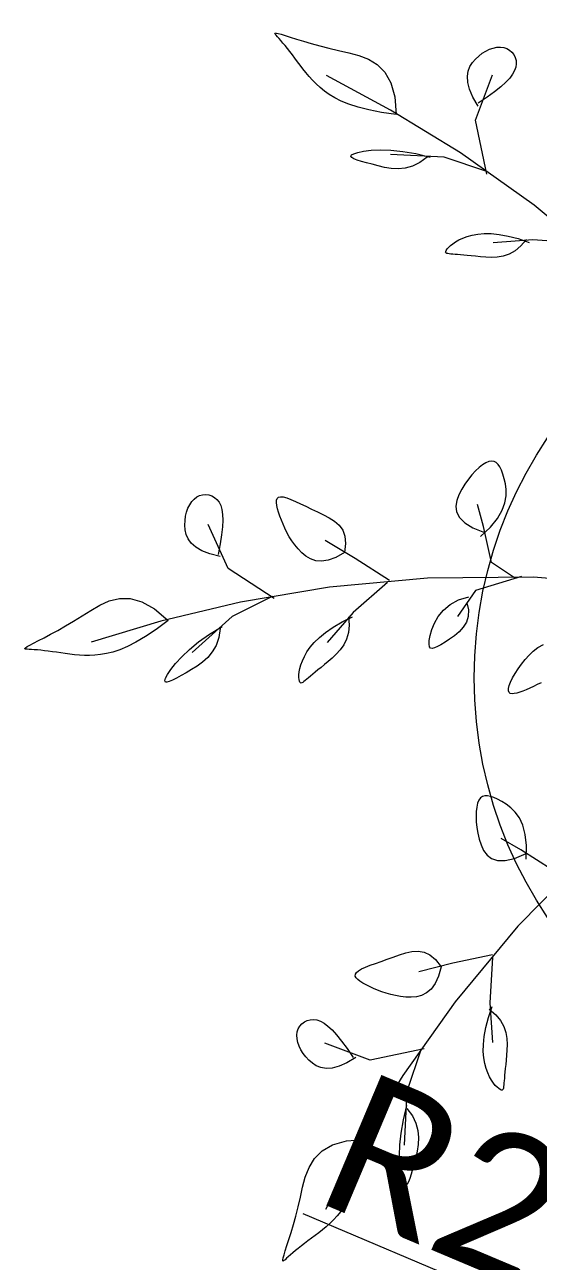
# Model space of a CAD drawing. Header units: centimetres. Extents: x -26724 to 60145, y -23645 to 6771.
# Drawn here: x -19310.1 to -19273.8, y 5338.4 to 5425.7 of the extents above; entities that cross this region are included whole.
import ezdxf

# ---------------------------------------------------------------- set-up
doc = ezdxf.new("R2010")
doc.units = ezdxf.units.CM
doc.linetypes.add('AUSGEZOGEN', pattern=[0])
doc.linetypes.add('PUNKT2_S9', pattern=[0.35, 0.15, -0.1, 0, -0.1])
doc.layers.add('4.KOTE', color=88, linetype='Continuous', lineweight=15)
doc.layers.add('Moebel', color=252, linetype='PUNKT2_S9', lineweight=13)
doc.styles.get("Standard").update_dxf_attribs({"font": 'calibri.ttf'})
doc.dimstyles.new('ja 1 50', dxfattribs={"dimtxt": 10, "dimasz": 5, "dimexe": 5, "dimexo": 5, "dimgap": 1, "dimtad": 1, "dimdec": 0, "dimtxsty": 'Standard', "dimblk": 'ARCHTICK', "dimcen": 2.5, "dimclrd": 256, "dimclrt": 7, "dimadec": 0, "dimazin": 0, "dimtfac": 1, "dimtdec": 0, "dimtix": 1, "dimtmove": 1, "dimatfit": 3, "dimldrblk": 'ARCHTICK', "dimfxl": 10, "dimfxlon": 1, "dimlwd": 0, "dimlwe": 9, "dimarcsym": 0})

# ---------------------------------------------------------------- blocks, each defined once
blk = doc.blocks.new('ggggt')
at = {"layer": 'Moebel', "color": 91, "linetype": 'AUSGEZOGEN', "lineweight": 18, "transparency": 33554687}
for p, q in [((1523.383, 2035.599, 13.5), (1523.402, 2035.626, 13.5)), ((1523.411, 2035.545, 13.5), (1523.383, 2035.599, 13.5)), ((1523.402, 2035.626, 13.5), (1523.476, 2035.625, 13.5)), ((1523.478, 2035.466, 13.5), (1523.411, 2035.545, 13.5)), ((1523.476, 2035.625, 13.5), (1523.614, 2035.596, 13.5)), ((1523.574, 2035.362, 13.5), (1523.478, 2035.466, 13.5)), ((1523.691, 2035.236, 13.5), (1523.574, 2035.362, 13.5)), ((1523.614, 2035.596, 13.5), (1523.824, 2035.536, 13.5)), ((1523.822, 2035.087, 13.5), (1523.691, 2035.236, 13.5)), ((1523.824, 2035.536, 13.5), (1524.114, 2035.446, 13.5)), ((1524.114, 2035.446, 13.5), (1524.478, 2035.33, 13.5)), ((1524.478, 2035.33, 13.5), (1524.911, 2035.194, 13.5)), ((1524.911, 2035.194, 13.5), (1525.407, 2035.042, 13.5)), ((1523.964, 2034.919, 13.5), (1523.822, 2035.087, 13.5)), ((1524.117, 2034.733, 13.5), (1523.964, 2034.919, 13.5)), ((1524.278, 2034.531, 13.5), (1524.117, 2034.733, 13.5)), ((1524.448, 2034.314, 13.5), (1524.278, 2034.531, 13.5)), ((1524.624, 2034.086, 13.5), (1524.448, 2034.314, 13.5)), ((1525.407, 2035.042, 13.5), (1525.959, 2034.879, 13.5)), ((1525.959, 2034.879, 13.5), (1526.561, 2034.712, 13.5)), ((1526.561, 2034.712, 13.5), (1527.206, 2034.546, 13.5)), ((1527.206, 2034.546, 13.5), (1527.889, 2034.385, 13.5)), ((1527.889, 2034.385, 13.5), (1528.6, 2034.227, 13.5)), ((1538.032, 2034.191, 13.5), (1538.289, 2034.349, 13.5)), ((1538.289, 2034.349, 13.5), (1538.551, 2034.474, 13.5)), ((1538.551, 2034.474, 13.5), (1538.812, 2034.564, 13.5)), ((1538.812, 2034.564, 13.5), (1539.069, 2034.617, 13.5)), ((1539.069, 2034.617, 13.5), (1539.317, 2034.63, 13.5)), ((1539.317, 2034.63, 13.5), (1539.55, 2034.601, 13.5)), ((1539.55, 2034.601, 13.5), (1539.765, 2034.53, 13.5)), ((1539.765, 2034.53, 13.5), (1539.957, 2034.42, 13.5)), ((1539.957, 2034.42, 13.5), (1540.122, 2034.276, 13.5)), ((1540.122, 2034.276, 13.5), (1540.256, 2034.103, 13.5)), ((1524.805, 2033.847, 13.5), (1524.624, 2034.086, 13.5)), ((1524.991, 2033.6, 13.5), (1524.805, 2033.847, 13.5)), ((1525.18, 2033.347, 13.5), (1524.991, 2033.6, 13.5)), ((1528.6, 2034.227, 13.5), (1529.311, 2034.037, 13.5)), ((1529.311, 2034.037, 13.5), (1529.995, 2033.774, 13.5)), ((1529.995, 2033.774, 13.5), (1530.621, 2033.394, 13.5)), ((1530.621, 2033.394, 13.5), (1531.16, 2032.855, 13.5)), ((1537.161, 2033.258, 13.5), (1537.338, 2033.538, 13.5)), ((1537.338, 2033.538, 13.5), (1537.551, 2033.784, 13.5)), ((1537.551, 2033.784, 13.5), (1537.785, 2034.002, 13.5)), ((1537.785, 2034.002, 13.5), (1538.032, 2034.191, 13.5)), ((1540.256, 2034.103, 13.5), (1540.355, 2033.905, 13.5)), ((1540.355, 2033.905, 13.5), (1540.415, 2033.689, 13.5)), ((1540.431, 2033.457, 13.5), (1540.4, 2033.216, 13.5)), ((1540.415, 2033.689, 13.5), (1540.431, 2033.457, 13.5)), ((1525.376, 2033.089, 13.5), (1525.18, 2033.347, 13.5)), ((1525.583, 2032.828, 13.5), (1525.376, 2033.089, 13.5)), ((1525.803, 2032.566, 13.5), (1525.583, 2032.828, 13.5)), ((1526.04, 2032.303, 13.5), (1525.803, 2032.566, 13.5)), ((1531.557, 2030.19, 13.5), (1527.029, 2032.615, 13.5)), ((1531.16, 2032.855, 13.5), (1531.581, 2032.115, 13.5)), ((1536.977, 2032.568, 13.5), (1537.035, 2032.937, 13.5)), ((1537.003, 2032.143, 13.5), (1536.977, 2032.568, 13.5)), ((1537.035, 2032.937, 13.5), (1537.161, 2033.258, 13.5)), ((1537.551, 2029.462, 13.5), (1538.751, 2032.666, 13.5)), ((1540.176, 2032.712, 13.5), (1539.97, 2032.439, 13.5)), ((1540.317, 2032.969, 13.5), (1540.176, 2032.712, 13.5)), ((1540.4, 2033.216, 13.5), (1540.317, 2032.969, 13.5)), ((1526.298, 2032.042, 13.5), (1526.04, 2032.303, 13.5)), ((1526.58, 2031.784, 13.5), (1526.298, 2032.042, 13.5)), ((1526.89, 2031.531, 13.5), (1526.58, 2031.784, 13.5)), ((1531.581, 2032.115, 13.5), (1531.856, 2031.132, 13.5)), ((1537.13, 2031.655, 13.5), (1537.003, 2032.143, 13.5)), ((1537.374, 2031.098, 13.5), (1537.13, 2031.655, 13.5)), ((1539.34, 2031.828, 13.5), (1538.903, 2031.478, 13.5)), ((1539.694, 2032.146, 13.5), (1539.34, 2031.828, 13.5)), ((1539.97, 2032.439, 13.5), (1539.694, 2032.146, 13.5)), ((1527.233, 2031.284, 13.5), (1526.89, 2031.531, 13.5)), ((1527.625, 2031.045, 13.5), (1527.233, 2031.284, 13.5)), ((1528.082, 2030.815, 13.5), (1527.625, 2031.045, 13.5)), ((1528.622, 2030.597, 13.5), (1528.082, 2030.815, 13.5)), ((1531.856, 2031.132, 13.5), (1531.954, 2029.862, 13.5)), ((1537.751, 2030.463, 13.5), (1537.374, 2031.098, 13.5)), ((1538.375, 2031.091, 13.5), (1537.751, 2030.663, 13.5)), ((1538.903, 2031.478, 13.5), (1538.375, 2031.091, 13.5)), ((1529.262, 2030.39, 13.5), (1528.622, 2030.597, 13.5)), ((1530.019, 2030.198, 13.5), (1529.262, 2030.39, 13.5)), ((1530.911, 2030.022, 13.5), (1530.019, 2030.198, 13.5)), ((1531.954, 2029.862, 13.5), (1530.911, 2030.022, 13.5)), ((1536.487, 2027.163, 13.5), (1531.557, 2030.19, 13.5)), ((1531.954, 2029.862, 13.5), (1531.954, 2029.862, 13.5)), ((1538.351, 2025.657, 13.5), (1537.551, 2029.462, 13.5)), ((1529.245, 2027.203, 13.5), (1529.658, 2027.288, 13.5)), ((1529.658, 2027.288, 13.5), (1530.189, 2027.351, 13.5)), ((1530.189, 2027.351, 13.5), (1530.829, 2027.378, 13.5)), ((1530.829, 2027.378, 13.5), (1531.573, 2027.356, 13.5)), ((1531.573, 2027.356, 13.5), (1532.413, 2027.271, 13.5)), ((1532.413, 2027.271, 13.5), (1533.342, 2027.11, 13.5)), ((1528.751, 2026.928, 13.5), (1528.794, 2027.017, 13.5)), ((1528.813, 2026.84, 13.5), (1528.751, 2026.928, 13.5)), ((1528.794, 2027.017, 13.5), (1528.955, 2027.109, 13.5)), ((1528.968, 2026.752, 13.5), (1528.813, 2026.84, 13.5)), ((1528.955, 2027.109, 13.5), (1529.245, 2027.203, 13.5)), ((1529.202, 2026.662, 13.5), (1528.968, 2026.752, 13.5)), ((1529.504, 2026.567, 13.5), (1529.202, 2026.662, 13.5)), ((1529.859, 2026.466, 13.5), (1529.504, 2026.567, 13.5)), ((1530.255, 2026.358, 13.5), (1529.859, 2026.466, 13.5)), ((1535.352, 2026.859, 13.5), (1531.554, 2027.059, 13.5)), ((1533.629, 2026.48, 13.5), (1533.108, 2026.231, 13.5)), ((1533.342, 2027.11, 13.5), (1534.353, 2026.859, 13.5)), ((1534.153, 2026.859, 13.5), (1533.629, 2026.48, 13.5)), ((1538.351, 2025.857, 13.5), (1535.352, 2026.859, 13.5)), ((1541.684, 2023.465, 13.5), (1536.487, 2027.163, 13.5)), ((1530.68, 2026.244, 13.5), (1530.255, 2026.358, 13.5)), ((1531.131, 2026.14, 13.5), (1530.68, 2026.244, 13.5)), ((1531.602, 2026.068, 13.5), (1531.131, 2026.14, 13.5)), ((1532.091, 2026.045, 13.5), (1531.602, 2026.068, 13.5)), ((1532.594, 2026.093, 13.5), (1532.091, 2026.045, 13.5)), ((1533.108, 2026.231, 13.5), (1532.594, 2026.093, 13.5)), ((1547.015, 2019.03, 13.5), (1541.684, 2023.465, 13.5)), ((1536.383, 2021.028, 13.5), (1536.656, 2021.154, 13.5)), ((1536.656, 2021.154, 13.5), (1536.968, 2021.268, 13.5)), ((1536.968, 2021.268, 13.5), (1537.32, 2021.365, 13.5)), ((1537.32, 2021.365, 13.5), (1537.716, 2021.435, 13.5)), ((1537.716, 2021.435, 13.5), (1538.163, 2021.472, 13.5)), ((1538.163, 2021.472, 13.5), (1538.665, 2021.466, 13.5)), ((1538.665, 2021.466, 13.5), (1539.23, 2021.41, 13.5)), ((1539.23, 2021.41, 13.5), (1539.861, 2021.294, 13.5)), ((1539.861, 2021.294, 13.5), (1540.566, 2021.111, 13.5)), ((1535.451, 2020.207, 13.5), (1535.486, 2020.284, 13.5)), ((1535.486, 2020.284, 13.5), (1535.551, 2020.382, 13.5)), ((1535.551, 2020.382, 13.5), (1535.649, 2020.496, 13.5)), ((1535.649, 2020.496, 13.5), (1535.78, 2020.623, 13.5)), ((1535.78, 2020.623, 13.5), (1535.946, 2020.757, 13.5)), ((1535.946, 2020.757, 13.5), (1536.146, 2020.894, 13.5)), ((1536.146, 2020.894, 13.5), (1536.383, 2021.028, 13.5)), ((1541.6, 2021.017, 13.5), (1538.801, 2020.817, 13.5)), ((1540.762, 2020.593, 13.5), (1540.354, 2020.258, 13.5)), ((1540.566, 2021.111, 13.5), (1541.349, 2020.851, 13.5)), ((1541.15, 2021.051, 13.5), (1540.762, 2020.593, 13.5)), ((1544.798, 2020.817, 13.5), (1541.6, 2021.017, 13.5)), ((1535.446, 2020.148, 13.5), (1535.451, 2020.207, 13.5)), ((1535.469, 2020.105, 13.5), (1535.446, 2020.148, 13.5)), ((1535.519, 2020.075, 13.5), (1535.469, 2020.105, 13.5)), ((1535.594, 2020.054, 13.5), (1535.519, 2020.075, 13.5)), ((1535.692, 2020.04, 13.5), (1535.594, 2020.054, 13.5)), ((1535.812, 2020.028, 13.5), (1535.692, 2020.04, 13.5)), ((1535.952, 2020.017, 13.5), (1535.812, 2020.028, 13.5)), ((1536.112, 2020.003, 13.5), (1535.952, 2020.017, 13.5)), ((1536.292, 2019.986, 13.5), (1536.112, 2020.003, 13.5)), ((1536.494, 2019.966, 13.5), (1536.292, 2019.986, 13.5)), ((1536.72, 2019.944, 13.5), (1536.494, 2019.966, 13.5)), ((1536.972, 2019.919, 13.5), (1536.72, 2019.944, 13.5)), ((1537.252, 2019.892, 13.5), (1536.972, 2019.919, 13.5)), ((1537.561, 2019.864, 13.5), (1537.252, 2019.892, 13.5)), ((1537.901, 2019.833, 13.5), (1537.561, 2019.864, 13.5)), ((1538.272, 2019.804, 13.5), (1537.901, 2019.833, 13.5)), ((1538.669, 2019.791, 13.5), (1538.272, 2019.804, 13.5)), ((1539.083, 2019.812, 13.5), (1538.669, 2019.791, 13.5)), ((1539.507, 2019.885, 13.5), (1539.083, 2019.812, 13.5)), ((1539.933, 2020.028, 13.5), (1539.507, 2019.885, 13.5)), ((1540.354, 2020.258, 13.5), (1539.933, 2020.028, 13.5)), ((1537.555, 2004.717, 13.5), (1537.3, 2004.439, 13.5)), ((1537.809, 2004.957, 13.5), (1537.555, 2004.717, 13.5)), ((1538.055, 2005.151, 13.5), (1537.809, 2004.957, 13.5)), ((1538.288, 2005.296, 13.5), (1538.055, 2005.151, 13.5)), ((1538.502, 2005.387, 13.5), (1538.288, 2005.296, 13.5)), ((1538.694, 2005.419, 13.5), (1538.502, 2005.387, 13.5)), ((1538.864, 2005.394, 13.5), (1538.694, 2005.419, 13.5)), ((1539.015, 2005.314, 13.5), (1538.864, 2005.394, 13.5)), ((1539.15, 2005.182, 13.5), (1539.015, 2005.314, 13.5)), ((1539.27, 2004.999, 13.5), (1539.15, 2005.182, 13.5)), ((1539.38, 2004.768, 13.5), (1539.27, 2004.999, 13.5)), ((1539.481, 2004.492, 13.5), (1539.38, 2004.768, 13.5)), ((1536.808, 2003.785, 13.5), (1536.582, 2003.42, 13.5)), ((1537.049, 2004.127, 13.5), (1536.808, 2003.785, 13.5)), ((1537.3, 2004.439, 13.5), (1537.049, 2004.127, 13.5)), ((1539.576, 2004.172, 13.5), (1539.481, 2004.492, 13.5)), ((1539.663, 2003.811, 13.5), (1539.576, 2004.172, 13.5)), ((1539.72, 2003.408, 13.5), (1539.663, 2003.811, 13.5)), ((1517.687, 2002.737, 13.5), (1517.873, 2002.882, 13.5)), ((1517.873, 2002.882, 13.5), (1518.075, 2002.984, 13.5)), ((1518.075, 2002.984, 13.5), (1518.289, 2003.041, 13.5)), ((1518.289, 2003.041, 13.5), (1518.507, 2003.056, 13.5)), ((1518.507, 2003.056, 13.5), (1518.724, 2003.029, 13.5)), ((1518.724, 2003.029, 13.5), (1518.934, 2002.959, 13.5)), ((1518.934, 2002.959, 13.5), (1519.129, 2002.848, 13.5)), ((1519.129, 2002.848, 13.5), (1519.305, 2002.696, 13.5)), ((1523.558, 2002.78, 13.5), (1523.65, 2002.865, 13.5)), ((1523.65, 2002.865, 13.5), (1523.791, 2002.9, 13.5)), ((1523.791, 2002.9, 13.5), (1523.986, 2002.883, 13.5)), ((1523.986, 2002.883, 13.5), (1524.23, 2002.817, 13.5)), ((1524.23, 2002.817, 13.5), (1524.517, 2002.711, 13.5)), ((1536.382, 2003.036, 13.5), (1536.234, 2002.64, 13.5)), ((1536.582, 2003.42, 13.5), (1536.382, 2003.036, 13.5)), ((1539.635, 2002.476, 13.5), (1539.72, 2002.963, 13.5)), ((1539.72, 2002.963, 13.5), (1539.72, 2003.408, 13.5)), ((1517.159, 2001.812, 13.5), (1517.256, 2002.085, 13.5)), ((1517.256, 2002.085, 13.5), (1517.377, 2002.334, 13.5)), ((1517.377, 2002.334, 13.5), (1517.522, 2002.553, 13.5)), ((1517.522, 2002.553, 13.5), (1517.687, 2002.737, 13.5)), ((1519.305, 2002.696, 13.5), (1519.453, 2002.503, 13.5)), ((1519.453, 2002.503, 13.5), (1519.569, 2002.27, 13.5)), ((1519.569, 2002.27, 13.5), (1519.651, 2001.988, 13.5)), ((1519.651, 2001.988, 13.5), (1519.699, 2001.65, 13.5)), ((1523.503, 2002.482, 13.5), (1523.511, 2002.65, 13.5)), ((1523.527, 2002.281, 13.5), (1523.503, 2002.482, 13.5)), ((1523.511, 2002.65, 13.5), (1523.558, 2002.78, 13.5)), ((1523.58, 2002.052, 13.5), (1523.527, 2002.281, 13.5)), ((1523.654, 2001.801, 13.5), (1523.58, 2002.052, 13.5)), ((1524.517, 2002.711, 13.5), (1524.842, 2002.571, 13.5)), ((1524.842, 2002.571, 13.5), (1525.199, 2002.405, 13.5)), ((1525.199, 2002.405, 13.5), (1525.581, 2002.221, 13.5)), ((1525.581, 2002.221, 13.5), (1525.982, 2002.025, 13.5)), ((1525.982, 2002.025, 13.5), (1526.398, 2001.825, 13.5)), ((1536.234, 2002.64, 13.5), (1536.169, 2002.238, 13.5)), ((1536.169, 2002.238, 13.5), (1536.22, 2001.836, 13.5)), ((1538.118, 2000.801, 13.5), (1537.692, 2002.358, 13.5)), ((1539.106, 2001.369, 13.5), (1539.44, 2001.944, 13.5)), ((1539.44, 2001.944, 13.5), (1539.635, 2002.476, 13.5)), ((1517.037, 2000.89, 13.5), (1517.048, 2001.209, 13.5)), ((1517.048, 2001.209, 13.5), (1517.09, 2001.518, 13.5)), ((1517.09, 2001.518, 13.5), (1517.159, 2001.812, 13.5)), ((1519.71, 2001.247, 13.5), (1519.686, 2000.772, 13.5)), ((1519.699, 2001.65, 13.5), (1519.71, 2001.247, 13.5)), ((1523.745, 2001.533, 13.5), (1523.654, 2001.801, 13.5)), ((1523.848, 2001.254, 13.5), (1523.745, 2001.533, 13.5)), ((1523.965, 2000.966, 13.5), (1523.848, 2001.254, 13.5)), ((1526.398, 2001.825, 13.5), (1526.818, 2001.625, 13.5)), ((1526.818, 2001.625, 13.5), (1527.227, 2001.412, 13.5)), ((1527.227, 2001.412, 13.5), (1527.603, 2001.17, 13.5)), ((1527.603, 2001.17, 13.5), (1527.927, 2000.882, 13.5)), ((1536.22, 2001.836, 13.5), (1536.417, 2001.442, 13.5)), ((1536.417, 2001.442, 13.5), (1536.792, 2001.061, 13.5)), ((1538.608, 2000.748, 13.5), (1539.106, 2001.369, 13.5)), ((1517.061, 2000.566, 13.5), (1517.037, 2000.89, 13.5)), ((1517.133, 2000.242, 13.5), (1517.061, 2000.566, 13.5)), ((1517.271, 1999.926, 13.5), (1517.133, 2000.242, 13.5)), ((1520.094, 1997.834, 13.5), (1518.676, 2000.948, 13.5)), ((1519.624, 2000.215, 13.5), (1519.524, 1999.569, 13.5)), ((1519.686, 2000.772, 13.5), (1519.624, 2000.215, 13.5)), ((1524.095, 2000.672, 13.5), (1523.965, 2000.966, 13.5)), ((1524.243, 2000.376, 13.5), (1524.095, 2000.672, 13.5)), ((1524.408, 2000.078, 13.5), (1524.243, 2000.376, 13.5)), ((1527.927, 2000.882, 13.5), (1528.178, 2000.534, 13.5)), ((1528.178, 2000.534, 13.5), (1528.337, 2000.108, 13.5)), ((1536.792, 2001.061, 13.5), (1537.376, 2000.7, 13.5)), ((1537.376, 2000.7, 13.5), (1538.2, 2000.365, 13.5)), ((1537.917, 2000.082, 13.5), (1538.608, 2000.748, 13.5)), ((1538.686, 1998.254, 13.5), (1538.118, 2000.801, 13.5)), ((1517.491, 1999.624, 13.5), (1517.271, 1999.926, 13.5)), ((1517.81, 1999.342, 13.5), (1517.491, 1999.624, 13.5)), ((1518.244, 1999.087, 13.5), (1517.81, 1999.342, 13.5)), ((1519.524, 1999.569, 13.5), (1519.385, 1998.825, 13.5)), ((1524.594, 1999.783, 13.5), (1524.408, 2000.078, 13.5)), ((1524.801, 1999.492, 13.5), (1524.594, 1999.783, 13.5)), ((1525.032, 1999.209, 13.5), (1524.801, 1999.492, 13.5)), ((1529.066, 1998.545, 13.5), (1526.943, 1999.82, 13.5)), ((1528.384, 1999.588, 13.5), (1528.298, 1998.959, 13.5)), ((1528.337, 2000.108, 13.5), (1528.384, 1999.588, 13.5)), ((1518.811, 1998.865, 13.5), (1518.244, 1999.087, 13.5)), ((1519.527, 1998.683, 13.5), (1518.811, 1998.865, 13.5)), ((1525.289, 1998.939, 13.5), (1525.032, 1999.209, 13.5)), ((1525.578, 1998.698, 13.5), (1525.289, 1998.939, 13.5)), ((1525.903, 1998.505, 13.5), (1525.578, 1998.698, 13.5)), ((1526.272, 1998.381, 13.5), (1525.903, 1998.505, 13.5)), ((1527.697, 1998.615, 13.5), (1527.163, 1998.417, 13.5)), ((1528.298, 1998.959, 13.5), (1527.697, 1998.615, 13.5)), ((1528.298, 1998.959, 13.5), (1528.298, 1998.959, 13.5)), ((1531.472, 1996.987, 13.5), (1529.066, 1998.545, 13.5)), ((1523.349, 1995.709, 13.5), (1520.094, 1997.834, 13.5)), ((1526.69, 1998.345, 13.5), (1526.272, 1998.381, 13.5)), ((1527.163, 1998.417, 13.5), (1526.69, 1998.345, 13.5)), ((1540.385, 1997.121, 13.5), (1538.686, 1998.254, 13.5)), ((1534.162, 1997.149, 13.5), (1527.256, 1996.516, 13.5)), ((1531.331, 1996.846, 13.5), (1528.928, 1994.726, 13.5)), ((1541.636, 1997.214, 13.5), (1534.162, 1997.149, 13.5)), ((1540.809, 1997.262, 13.5), (1537.556, 1996.274, 13.5)), ((1549.633, 1996.568, 13.5), (1541.636, 1997.214, 13.5)), ((1523.208, 1995.851, 13.5), (1520.379, 1994.438, 13.5)), ((1527.256, 1996.516, 13.5), (1520.966, 1995.456, 13.5)), ((1537.556, 1996.274, 13.5), (1536.285, 1994.436, 13.5)), ((1536.347, 1995.619, 13.5), (1537.072, 1995.839, 13.5)), ((1510.395, 1994.873, 13.5), (1511.032, 1995.243, 13.5)), ((1511.032, 1995.243, 13.5), (1511.702, 1995.54, 13.5)), ((1511.702, 1995.54, 13.5), (1512.413, 1995.714, 13.5)), ((1512.413, 1995.714, 13.5), (1513.175, 1995.714, 13.5)), ((1513.175, 1995.714, 13.5), (1513.996, 1995.489, 13.5)), ((1513.996, 1995.489, 13.5), (1514.885, 1994.988, 13.5)), ((1514.885, 1994.988, 13.5), (1515.852, 1994.159, 13.5)), ((1520.966, 1995.456, 13.5), (1515.34, 1994.111, 13.5)), ((1535.285, 1994.894, 13.5), (1535.756, 1995.294, 13.5)), ((1535.756, 1995.294, 13.5), (1536.347, 1995.619, 13.5)), ((1536.931, 1995.415, 13.5), (1537.062, 1994.91, 13.5)), ((1508.609, 1993.775, 13.5), (1509.184, 1994.114, 13.5)), ((1509.184, 1994.114, 13.5), (1509.78, 1994.483, 13.5)), ((1509.78, 1994.483, 13.5), (1510.395, 1994.873, 13.5)), ((1515.34, 1994.111, 13.5), (1510.424, 1992.623, 13.5)), ((1515.852, 1994.159, 13.5), (1515.002, 1993.534, 13.5)), ((1515.852, 1994.159, 13.5), (1515.852, 1994.159, 13.5)), ((1520.379, 1994.438, 13.5), (1517.552, 1991.894, 13.5)), ((1528.928, 1994.726, 13.5), (1527.09, 1992.605, 13.5)), ((1528.13, 1994.061, 13.5), (1528.868, 1994.431, 13.5)), ((1528.585, 1994.431, 13.5), (1528.635, 1993.833, 13.5)), ((1534.654, 1993.98, 13.5), (1534.922, 1994.447, 13.5)), ((1534.922, 1994.447, 13.5), (1535.285, 1994.894, 13.5)), ((1537.047, 1994.456, 13.5), (1536.914, 1994.049, 13.5)), ((1537.062, 1994.91, 13.5), (1537.047, 1994.456, 13.5)), ((1507.561, 1993.192, 13.5), (1508.066, 1993.468, 13.5)), ((1508.066, 1993.468, 13.5), (1508.609, 1993.775, 13.5)), ((1515.002, 1993.534, 13.5), (1514.247, 1993.029, 13.5)), ((1518.78, 1993.194, 13.5), (1519.673, 1993.732, 13.5)), ((1519.531, 1993.59, 13.5), (1519.428, 1992.952, 13.5)), ((1526.535, 1992.968, 13.5), (1526.974, 1993.327, 13.5)), ((1526.974, 1993.327, 13.5), (1527.502, 1993.692, 13.5)), ((1527.502, 1993.692, 13.5), (1528.13, 1994.061, 13.5)), ((1528.583, 1993.308, 13.5), (1528.448, 1992.847, 13.5)), ((1528.635, 1993.833, 13.5), (1528.583, 1993.308, 13.5)), ((1534.352, 1993.105, 13.5), (1534.468, 1993.523, 13.5)), ((1534.468, 1993.523, 13.5), (1534.654, 1993.98, 13.5)), ((1536.397, 1993.368, 13.5), (1536.068, 1993.088, 13.5)), ((1536.688, 1993.688, 13.5), (1536.397, 1993.368, 13.5)), ((1536.914, 1994.049, 13.5), (1536.688, 1993.688, 13.5)), ((1505.901, 1992.316, 13.5), (1506.092, 1992.423, 13.5)), ((1506.092, 1992.423, 13.5), (1506.36, 1992.564, 13.5)), ((1506.36, 1992.564, 13.5), (1506.7, 1992.74, 13.5)), ((1506.7, 1992.74, 13.5), (1507.103, 1992.949, 13.5)), ((1507.103, 1992.949, 13.5), (1507.561, 1993.192, 13.5)), ((1513.576, 1992.629, 13.5), (1512.977, 1992.323, 13.5)), ((1514.247, 1993.029, 13.5), (1513.576, 1992.629, 13.5)), ((1517.356, 1992.118, 13.5), (1518.01, 1992.652, 13.5)), ((1518.01, 1992.652, 13.5), (1518.78, 1993.194, 13.5)), ((1519.236, 1992.408, 13.5), (1518.971, 1991.947, 13.5)), ((1519.428, 1992.952, 13.5), (1519.236, 1992.408, 13.5)), ((1525.886, 1992.275, 13.5), (1526.175, 1992.617, 13.5)), ((1526.175, 1992.617, 13.5), (1526.535, 1992.968, 13.5)), ((1528.248, 1992.445, 13.5), (1528, 1992.094, 13.5)), ((1528.448, 1992.847, 13.5), (1528.248, 1992.445, 13.5)), ((1534.279, 1992.489, 13.5), (1534.293, 1992.752, 13.5)), ((1534.31, 1992.313, 13.5), (1534.279, 1992.489, 13.5)), ((1534.293, 1992.752, 13.5), (1534.352, 1993.105, 13.5)), ((1535.113, 1992.456, 13.5), (1534.867, 1992.317, 13.5)), ((1535.401, 1992.633, 13.5), (1535.113, 1992.456, 13.5)), ((1535.727, 1992.844, 13.5), (1535.401, 1992.633, 13.5)), ((1536.068, 1993.088, 13.5), (1535.727, 1992.844, 13.5)), ((1541.962, 1992.25, 13.5), (1542.351, 1992.459, 13.5)), ((1505.73, 1992.187, 13.5), (1505.782, 1992.239, 13.5)), ((1505.736, 1992.155, 13.5), (1505.73, 1992.187, 13.5)), ((1505.794, 1992.137, 13.5), (1505.736, 1992.155, 13.5)), ((1505.782, 1992.239, 13.5), (1505.901, 1992.316, 13.5)), ((1505.897, 1992.128, 13.5), (1505.794, 1992.137, 13.5)), ((1506.038, 1992.123, 13.5), (1505.897, 1992.128, 13.5)), ((1506.21, 1992.116, 13.5), (1506.038, 1992.123, 13.5)), ((1506.408, 1992.104, 13.5), (1506.21, 1992.116, 13.5)), ((1506.627, 1992.086, 13.5), (1506.408, 1992.104, 13.5)), ((1506.867, 1992.062, 13.5), (1506.627, 1992.086, 13.5)), ((1507.124, 1992.033, 13.5), (1506.867, 1992.062, 13.5)), ((1507.397, 1992, 13.5), (1507.124, 1992.033, 13.5)), ((1507.683, 1991.962, 13.5), (1507.397, 1992, 13.5)), ((1507.98, 1991.922, 13.5), (1507.683, 1991.962, 13.5)), ((1508.285, 1991.879, 13.5), (1507.98, 1991.922, 13.5)), ((1508.599, 1991.834, 13.5), (1508.285, 1991.879, 13.5)), ((1508.92, 1991.79, 13.5), (1508.599, 1991.834, 13.5)), ((1509.25, 1991.751, 13.5), (1508.92, 1991.79, 13.5)), ((1509.591, 1991.721, 13.5), (1509.25, 1991.751, 13.5)), ((1509.945, 1991.703, 13.5), (1509.591, 1991.721, 13.5)), ((1510.312, 1991.701, 13.5), (1509.945, 1991.703, 13.5)), ((1510.693, 1991.718, 13.5), (1510.312, 1991.701, 13.5)), ((1511.091, 1991.758, 13.5), (1510.693, 1991.718, 13.5)), ((1511.509, 1991.827, 13.5), (1511.091, 1991.758, 13.5)), ((1511.955, 1991.934, 13.5), (1511.509, 1991.827, 13.5)), ((1512.441, 1992.095, 13.5), (1511.955, 1991.934, 13.5)), ((1512.977, 1992.323, 13.5), (1512.441, 1992.095, 13.5)), ((1516.38, 1991.135, 13.5), (1516.814, 1991.608, 13.5)), ((1516.814, 1991.608, 13.5), (1517.356, 1992.118, 13.5)), ((1518.649, 1991.557, 13.5), (1518.287, 1991.227, 13.5)), ((1518.971, 1991.947, 13.5), (1518.649, 1991.557, 13.5)), ((1525.335, 1991.327, 13.5), (1525.475, 1991.628, 13.5)), ((1525.475, 1991.628, 13.5), (1525.655, 1991.945, 13.5)), ((1525.655, 1991.945, 13.5), (1525.886, 1992.275, 13.5)), ((1527.432, 1991.515, 13.5), (1527.149, 1991.273, 13.5)), ((1527.722, 1991.786, 13.5), (1527.432, 1991.515, 13.5)), ((1528, 1992.094, 13.5), (1527.722, 1991.786, 13.5)), ((1534.385, 1992.216, 13.5), (1534.31, 1992.313, 13.5)), ((1534.502, 1992.189, 13.5), (1534.385, 1992.216, 13.5)), ((1534.663, 1992.226, 13.5), (1534.502, 1992.189, 13.5)), ((1534.867, 1992.317, 13.5), (1534.663, 1992.226, 13.5)), ((1541.053, 1991.413, 13.5), (1541.332, 1991.721, 13.5)), ((1541.332, 1991.721, 13.5), (1541.63, 1992.002, 13.5)), ((1541.63, 1992.002, 13.5), (1541.962, 1992.25, 13.5)), ((1515.817, 1990.363, 13.5), (1516.049, 1990.716, 13.5)), ((1516.049, 1990.716, 13.5), (1516.38, 1991.135, 13.5)), ((1517.511, 1990.7, 13.5), (1517.129, 1990.48, 13.5)), ((1517.902, 1990.946, 13.5), (1517.511, 1990.7, 13.5)), ((1518.287, 1991.227, 13.5), (1517.902, 1990.946, 13.5)), ((1525.113, 1990.544, 13.5), (1525.159, 1990.782, 13.5)), ((1525.159, 1990.782, 13.5), (1525.231, 1991.044, 13.5)), ((1525.231, 1991.044, 13.5), (1525.335, 1991.327, 13.5)), ((1526.432, 1990.677, 13.5), (1526.236, 1990.516, 13.5)), ((1526.649, 1990.856, 13.5), (1526.432, 1990.677, 13.5)), ((1526.887, 1991.054, 13.5), (1526.649, 1990.856, 13.5)), ((1527.149, 1991.273, 13.5), (1526.887, 1991.054, 13.5)), ((1540.347, 1990.426, 13.5), (1540.556, 1990.755, 13.5)), ((1540.556, 1990.755, 13.5), (1540.792, 1991.087, 13.5)), ((1540.792, 1991.087, 13.5), (1541.053, 1991.413, 13.5)), ((1515.63, 1989.913, 13.5), (1515.679, 1990.092, 13.5)), ((1515.662, 1989.82, 13.5), (1515.63, 1989.913, 13.5)), ((1515.768, 1989.802, 13.5), (1515.662, 1989.82, 13.5)), ((1515.679, 1990.092, 13.5), (1515.817, 1990.363, 13.5)), ((1515.94, 1989.849, 13.5), (1515.768, 1989.802, 13.5)), ((1516.17, 1989.95, 13.5), (1515.94, 1989.849, 13.5)), ((1516.45, 1990.096, 13.5), (1516.17, 1989.95, 13.5)), ((1516.772, 1990.276, 13.5), (1516.45, 1990.096, 13.5)), ((1517.129, 1990.48, 13.5), (1516.772, 1990.276, 13.5)), ((1525.088, 1990.15, 13.5), (1525.091, 1990.332, 13.5)), ((1525.1, 1989.999, 13.5), (1525.088, 1990.15, 13.5)), ((1525.091, 1990.332, 13.5), (1525.113, 1990.544, 13.5)), ((1525.123, 1989.884, 13.5), (1525.1, 1989.999, 13.5)), ((1525.153, 1989.804, 13.5), (1525.123, 1989.884, 13.5)), ((1525.191, 1989.76, 13.5), (1525.153, 1989.804, 13.5)), ((1525.237, 1989.746, 13.5), (1525.191, 1989.76, 13.5)), ((1525.294, 1989.76, 13.5), (1525.237, 1989.746, 13.5)), ((1525.361, 1989.798, 13.5), (1525.294, 1989.76, 13.5)), ((1525.441, 1989.857, 13.5), (1525.361, 1989.798, 13.5)), ((1525.534, 1989.933, 13.5), (1525.441, 1989.857, 13.5)), ((1525.641, 1990.025, 13.5), (1525.534, 1989.933, 13.5)), ((1525.764, 1990.127, 13.5), (1525.641, 1990.025, 13.5)), ((1525.903, 1990.243, 13.5), (1525.764, 1990.127, 13.5)), ((1526.06, 1990.372, 13.5), (1525.903, 1990.243, 13.5)), ((1526.236, 1990.516, 13.5), (1526.06, 1990.372, 13.5)), ((1539.935, 1989.564, 13.5), (1540.032, 1989.82, 13.5)), ((1540.032, 1989.82, 13.5), (1540.171, 1990.111, 13.5)), ((1540.171, 1990.111, 13.5), (1540.347, 1990.426, 13.5)), ((1542.198, 1989.773, 13.5), (1541.916, 1989.635, 13.5)), ((1539.882, 1989.193, 13.5), (1539.884, 1989.352, 13.5)), ((1539.926, 1989.084, 13.5), (1539.882, 1989.193, 13.5)), ((1539.884, 1989.352, 13.5), (1539.935, 1989.564, 13.5)), ((1540.012, 1989.02, 13.5), (1539.926, 1989.084, 13.5)), ((1540.135, 1988.995, 13.5), (1540.012, 1989.02, 13.5)), ((1540.289, 1989.005, 13.5), (1540.135, 1988.995, 13.5)), ((1540.471, 1989.043, 13.5), (1540.289, 1989.005, 13.5)), ((1540.675, 1989.105, 13.5), (1540.471, 1989.043, 13.5)), ((1540.898, 1989.186, 13.5), (1540.675, 1989.105, 13.5)), ((1541.134, 1989.281, 13.5), (1540.898, 1989.186, 13.5)), ((1541.383, 1989.388, 13.5), (1541.134, 1989.281, 13.5)), ((1541.644, 1989.506, 13.5), (1541.383, 1989.388, 13.5)), ((1541.916, 1989.635, 13.5), (1541.644, 1989.506, 13.5)), ((1537.64, 1981, 13.5), (1537.603, 1980.688, 13.5)), ((1537.702, 1981.267, 13.5), (1537.64, 1981, 13.5)), ((1537.789, 1981.483, 13.5), (1537.702, 1981.267, 13.5)), ((1537.902, 1981.642, 13.5), (1537.789, 1981.483, 13.5)), ((1538.04, 1981.744, 13.5), (1537.902, 1981.642, 13.5)), ((1538.203, 1981.794, 13.5), (1538.04, 1981.744, 13.5)), ((1538.392, 1981.796, 13.5), (1538.203, 1981.794, 13.5)), ((1538.607, 1981.752, 13.5), (1538.392, 1981.796, 13.5)), ((1538.848, 1981.666, 13.5), (1538.607, 1981.752, 13.5)), ((1539.115, 1981.542, 13.5), (1538.848, 1981.666, 13.5)), ((1539.408, 1981.383, 13.5), (1539.115, 1981.542, 13.5)), ((1539.725, 1981.19, 13.5), (1539.408, 1981.383, 13.5)), ((1540.05, 1980.945, 13.5), (1539.725, 1981.19, 13.5)), ((1537.603, 1980.688, 13.5), (1537.593, 1980.34, 13.5)), ((1537.593, 1980.34, 13.5), (1537.61, 1979.963, 13.5)), ((1540.364, 1980.63, 13.5), (1540.05, 1980.945, 13.5)), ((1540.649, 1980.226, 13.5), (1540.364, 1980.63, 13.5)), ((1540.887, 1979.712, 13.5), (1540.649, 1980.226, 13.5)), ((1537.61, 1979.963, 13.5), (1537.653, 1979.565, 13.5)), ((1537.653, 1979.565, 13.5), (1537.724, 1979.153, 13.5)), ((1541.058, 1979.069, 13.5), (1540.887, 1979.712, 13.5)), ((1537.724, 1979.153, 13.5), (1537.823, 1978.735, 13.5)), ((1537.823, 1978.735, 13.5), (1537.952, 1978.321, 13.5)), ((1540.761, 1977.969, 13.5), (1539.359, 1978.768, 13.5)), ((1541.144, 1978.278, 13.5), (1541.058, 1979.069, 13.5)), ((1537.952, 1978.321, 13.5), (1538.128, 1977.936, 13.5)), ((1538.128, 1977.936, 13.5), (1538.367, 1977.606, 13.5)), ((1538.367, 1977.606, 13.5), (1538.686, 1977.358, 13.5)), ((1540.307, 1977.372, 13.5), (1541.127, 1977.718, 13.5)), ((1545.785, 1977.92, 13.5), (1540.545, 1972.589, 13.5)), ((1542.963, 1976.57, 13.5), (1540.761, 1977.969, 13.5)), ((1541.127, 1977.319, 13.5), (1541.144, 1978.278, 13.5)), ((1538.686, 1977.358, 13.5), (1539.105, 1977.219, 13.5)), ((1539.105, 1977.219, 13.5), (1539.639, 1977.214, 13.5)), ((1539.639, 1977.214, 13.5), (1540.307, 1977.372, 13.5)), ((1540.545, 1972.589, 13.5), (1536.11, 1967.258, 13.5)), ((1531.749, 1970.405, 13.5), (1532.188, 1970.561, 13.5)), ((1532.188, 1970.561, 13.5), (1532.627, 1970.699, 13.5)), ((1532.627, 1970.699, 13.5), (1533.064, 1970.794, 13.5)), ((1533.064, 1970.794, 13.5), (1533.497, 1970.82, 13.5)), ((1533.497, 1970.82, 13.5), (1533.921, 1970.751, 13.5)), ((1533.921, 1970.751, 13.5), (1534.335, 1970.562, 13.5)), ((1534.335, 1970.562, 13.5), (1534.735, 1970.228, 13.5)), ((1538.758, 1970.572, 13.5), (1535.955, 1969.973, 13.5)), ((1529.515, 1969.574, 13.5), (1529.793, 1969.702, 13.5)), ((1529.793, 1969.702, 13.5), (1530.122, 1969.833, 13.5)), ((1530.122, 1969.833, 13.5), (1530.491, 1969.967, 13.5)), ((1530.491, 1969.967, 13.5), (1530.891, 1970.107, 13.5)), ((1530.891, 1970.107, 13.5), (1531.314, 1970.253, 13.5)), ((1531.314, 1970.253, 13.5), (1531.749, 1970.405, 13.5)), ((1535.955, 1969.973, 13.5), (1533.552, 1969.373, 13.5)), ((1534.735, 1970.228, 13.5), (1535.119, 1969.722, 13.5)), ((1535.119, 1969.722, 13.5), (1534.938, 1969.054, 13.5)), ((1535.119, 1969.722, 13.5), (1535.119, 1969.722, 13.5)), ((1538.758, 1970.372, 13.5), (1538.558, 1967.174, 13.5)), ((1529.066, 1969.073, 13.5), (1529.071, 1969.197, 13.5)), ((1529.124, 1968.948, 13.5), (1529.066, 1969.073, 13.5)), ((1529.071, 1969.197, 13.5), (1529.145, 1969.322, 13.5)), ((1529.237, 1968.823, 13.5), (1529.124, 1968.948, 13.5)), ((1529.145, 1969.322, 13.5), (1529.296, 1969.448, 13.5)), ((1529.397, 1968.698, 13.5), (1529.237, 1968.823, 13.5)), ((1529.296, 1969.448, 13.5), (1529.515, 1969.574, 13.5)), ((1534.938, 1969.054, 13.5), (1534.7, 1968.536, 13.5)), ((1529.596, 1968.573, 13.5), (1529.397, 1968.698, 13.5)), ((1529.826, 1968.448, 13.5), (1529.596, 1968.573, 13.5)), ((1530.08, 1968.323, 13.5), (1529.826, 1968.448, 13.5)), ((1530.35, 1968.198, 13.5), (1530.08, 1968.323, 13.5)), ((1530.636, 1968.077, 13.5), (1530.35, 1968.198, 13.5)), ((1530.936, 1967.962, 13.5), (1530.636, 1968.077, 13.5)), ((1531.25, 1967.856, 13.5), (1530.936, 1967.962, 13.5)), ((1534.416, 1968.152, 13.5), (1534.095, 1967.881, 13.5)), ((1534.7, 1968.536, 13.5), (1534.416, 1968.152, 13.5)), ((1531.577, 1967.763, 13.5), (1531.25, 1967.856, 13.5)), ((1531.917, 1967.686, 13.5), (1531.577, 1967.763, 13.5)), ((1532.269, 1967.627, 13.5), (1531.917, 1967.686, 13.5)), ((1532.633, 1967.59, 13.5), (1532.269, 1967.627, 13.5)), ((1536.11, 1967.258, 13.5), (1532.412, 1962.061, 13.5)), ((1533.006, 1967.58, 13.5), (1532.633, 1967.59, 13.5)), ((1533.381, 1967.614, 13.5), (1533.006, 1967.58, 13.5)), ((1533.747, 1967.708, 13.5), (1533.381, 1967.614, 13.5)), ((1534.095, 1967.881, 13.5), (1533.747, 1967.708, 13.5)), ((1538.558, 1967.174, 13.5), (1538.758, 1964.375, 13.5)), ((1538.464, 1966.14, 13.5), (1538.724, 1966.924, 13.5)), ((1538.524, 1966.724, 13.5), (1538.982, 1966.336, 13.5)), ((1538.982, 1966.336, 13.5), (1539.317, 1965.928, 13.5)), ((1524.974, 1965.124, 13.5), (1525.045, 1965.339, 13.5)), ((1525.045, 1965.339, 13.5), (1525.155, 1965.531, 13.5)), ((1525.155, 1965.531, 13.5), (1525.299, 1965.696, 13.5)), ((1525.299, 1965.696, 13.5), (1525.472, 1965.83, 13.5)), ((1525.472, 1965.83, 13.5), (1525.67, 1965.929, 13.5)), ((1525.67, 1965.929, 13.5), (1525.886, 1965.989, 13.5)), ((1525.886, 1965.989, 13.5), (1526.118, 1966.005, 13.5)), ((1526.118, 1966.005, 13.5), (1526.359, 1965.974, 13.5)), ((1526.359, 1965.974, 13.5), (1526.606, 1965.891, 13.5)), ((1526.606, 1965.891, 13.5), (1526.863, 1965.75, 13.5)), ((1526.863, 1965.75, 13.5), (1527.136, 1965.544, 13.5)), ((1527.136, 1965.544, 13.5), (1527.429, 1965.268, 13.5)), ((1538.165, 1964.804, 13.5), (1538.281, 1965.435, 13.5)), ((1538.281, 1965.435, 13.5), (1538.464, 1966.14, 13.5)), ((1539.317, 1965.928, 13.5), (1539.547, 1965.507, 13.5)), ((1539.547, 1965.507, 13.5), (1539.69, 1965.081, 13.5)), ((1524.945, 1964.891, 13.5), (1524.974, 1965.124, 13.5)), ((1524.958, 1964.643, 13.5), (1524.945, 1964.891, 13.5)), ((1525.011, 1964.387, 13.5), (1524.958, 1964.643, 13.5)), ((1527.429, 1965.268, 13.5), (1527.748, 1964.914, 13.5)), ((1527.748, 1964.914, 13.5), (1528.097, 1964.477, 13.5)), ((1528.097, 1964.477, 13.5), (1528.484, 1963.95, 13.5)), ((1538.109, 1964.239, 13.5), (1538.165, 1964.804, 13.5)), ((1539.69, 1965.081, 13.5), (1539.763, 1964.657, 13.5)), ((1539.763, 1964.657, 13.5), (1539.784, 1964.243, 13.5)), ((1525.101, 1964.125, 13.5), (1525.011, 1964.387, 13.5)), ((1525.226, 1963.863, 13.5), (1525.101, 1964.125, 13.5)), ((1525.384, 1963.606, 13.5), (1525.226, 1963.863, 13.5)), ((1525.573, 1963.359, 13.5), (1525.384, 1963.606, 13.5)), ((1530.113, 1963.125, 13.5), (1526.909, 1964.325, 13.5)), ((1528.484, 1963.95, 13.5), (1528.912, 1963.325, 13.5)), ((1533.918, 1963.925, 13.5), (1530.113, 1963.125, 13.5)), ((1533.718, 1963.925, 13.5), (1532.716, 1960.926, 13.5)), ((1538.103, 1963.737, 13.5), (1538.109, 1964.239, 13.5)), ((1538.14, 1963.29, 13.5), (1538.103, 1963.737, 13.5)), ((1539.771, 1963.846, 13.5), (1539.742, 1963.475, 13.5)), ((1539.784, 1964.243, 13.5), (1539.771, 1963.846, 13.5)), ((1525.791, 1963.125, 13.5), (1525.573, 1963.359, 13.5)), ((1526.037, 1962.913, 13.5), (1525.791, 1963.125, 13.5)), ((1526.317, 1962.735, 13.5), (1526.037, 1962.913, 13.5)), ((1526.638, 1962.609, 13.5), (1526.317, 1962.735, 13.5)), ((1527.92, 1962.704, 13.5), (1527.432, 1962.577, 13.5)), ((1528.477, 1962.948, 13.5), (1527.92, 1962.704, 13.5)), ((1529.112, 1963.325, 13.5), (1528.477, 1962.948, 13.5)), ((1538.21, 1962.894, 13.5), (1538.14, 1963.29, 13.5)), ((1538.307, 1962.542, 13.5), (1538.21, 1962.894, 13.5)), ((1539.683, 1962.826, 13.5), (1539.656, 1962.547, 13.5)), ((1539.711, 1963.135, 13.5), (1539.683, 1962.826, 13.5)), ((1539.742, 1963.475, 13.5), (1539.711, 1963.135, 13.5)), ((1527.007, 1962.551, 13.5), (1526.638, 1962.609, 13.5)), ((1527.432, 1962.577, 13.5), (1527.007, 1962.551, 13.5)), ((1532.412, 1962.061, 13.5), (1529.385, 1957.131, 13.5)), ((1538.421, 1962.231, 13.5), (1538.307, 1962.542, 13.5)), ((1538.547, 1961.957, 13.5), (1538.421, 1962.231, 13.5)), ((1538.681, 1961.72, 13.5), (1538.547, 1961.957, 13.5)), ((1539.589, 1961.866, 13.5), (1539.572, 1961.686, 13.5)), ((1539.609, 1962.068, 13.5), (1539.589, 1961.866, 13.5)), ((1539.631, 1962.295, 13.5), (1539.609, 1962.068, 13.5)), ((1539.656, 1962.547, 13.5), (1539.631, 1962.295, 13.5)), ((1532.716, 1960.926, 13.5), (1532.516, 1957.128, 13.5)), ((1538.818, 1961.52, 13.5), (1538.681, 1961.72, 13.5)), ((1538.952, 1961.355, 13.5), (1538.818, 1961.52, 13.5)), ((1539.079, 1961.223, 13.5), (1538.952, 1961.355, 13.5)), ((1539.194, 1961.125, 13.5), (1539.079, 1961.223, 13.5)), ((1539.291, 1961.06, 13.5), (1539.194, 1961.125, 13.5)), ((1539.368, 1961.025, 13.5), (1539.291, 1961.06, 13.5)), ((1539.427, 1961.02, 13.5), (1539.368, 1961.025, 13.5)), ((1539.47, 1961.043, 13.5), (1539.427, 1961.02, 13.5)), ((1539.5, 1961.093, 13.5), (1539.47, 1961.043, 13.5)), ((1539.521, 1961.168, 13.5), (1539.5, 1961.093, 13.5)), ((1539.535, 1961.266, 13.5), (1539.521, 1961.168, 13.5)), ((1539.547, 1961.386, 13.5), (1539.535, 1961.266, 13.5)), ((1539.558, 1961.526, 13.5), (1539.547, 1961.386, 13.5)), ((1539.572, 1961.686, 13.5), (1539.558, 1961.526, 13.5)), ((1532.465, 1958.916, 13.5), (1532.716, 1959.927, 13.5)), ((1532.716, 1959.727, 13.5), (1533.095, 1959.203, 13.5)), ((1533.095, 1959.203, 13.5), (1533.344, 1958.682, 13.5)), ((1532.304, 1957.987, 13.5), (1532.465, 1958.916, 13.5)), ((1533.344, 1958.682, 13.5), (1533.482, 1958.169, 13.5)), ((1528.443, 1957.43, 13.5), (1529.713, 1957.528, 13.5)), ((1529.713, 1957.528, 13.5), (1529.553, 1956.485, 13.5)), ((1529.713, 1957.528, 13.5), (1529.713, 1957.528, 13.5)), ((1532.219, 1957.147, 13.5), (1532.304, 1957.987, 13.5)), ((1533.482, 1958.169, 13.5), (1533.53, 1957.665, 13.5)), ((1533.53, 1957.665, 13.5), (1533.507, 1957.176, 13.5)), ((1526.181, 1956.195, 13.5), (1526.72, 1956.734, 13.5)), ((1526.72, 1956.734, 13.5), (1527.46, 1957.155, 13.5)), ((1529.385, 1957.131, 13.5), (1526.96, 1952.603, 13.5)), ((1527.46, 1957.155, 13.5), (1528.443, 1957.43, 13.5)), ((1532.197, 1956.404, 13.5), (1532.219, 1957.147, 13.5)), ((1533.435, 1956.705, 13.5), (1533.331, 1956.255, 13.5)), ((1533.507, 1957.176, 13.5), (1533.435, 1956.705, 13.5)), ((1525.801, 1955.569, 13.5), (1526.181, 1956.195, 13.5)), ((1529.553, 1956.485, 13.5), (1529.377, 1955.594, 13.5)), ((1532.224, 1955.763, 13.5), (1532.197, 1956.404, 13.5)), ((1532.287, 1955.232, 13.5), (1532.224, 1955.763, 13.5)), ((1533.217, 1955.829, 13.5), (1533.109, 1955.433, 13.5)), ((1533.331, 1956.255, 13.5), (1533.217, 1955.829, 13.5)), ((1525.349, 1954.174, 13.5), (1525.538, 1954.886, 13.5)), ((1525.538, 1954.886, 13.5), (1525.801, 1955.569, 13.5)), ((1529.185, 1954.836, 13.5), (1528.978, 1954.196, 13.5)), ((1529.377, 1955.594, 13.5), (1529.185, 1954.836, 13.5)), ((1532.372, 1954.819, 13.5), (1532.287, 1955.232, 13.5)), ((1532.466, 1954.529, 13.5), (1532.372, 1954.819, 13.5)), ((1533.008, 1955.078, 13.5), (1532.913, 1954.776, 13.5)), ((1533.109, 1955.433, 13.5), (1533.008, 1955.078, 13.5)), ((1525.19, 1953.463, 13.5), (1525.349, 1954.174, 13.5)), ((1528.978, 1954.196, 13.5), (1528.76, 1953.656, 13.5)), ((1532.558, 1954.368, 13.5), (1532.466, 1954.529, 13.5)), ((1532.647, 1954.325, 13.5), (1532.558, 1954.368, 13.5)), ((1532.735, 1954.387, 13.5), (1532.647, 1954.325, 13.5)), ((1532.823, 1954.542, 13.5), (1532.735, 1954.387, 13.5)), ((1532.913, 1954.776, 13.5), (1532.823, 1954.542, 13.5)), ((1525.029, 1952.78, 13.5), (1525.19, 1953.463, 13.5)), ((1528.53, 1953.199, 13.5), (1528.291, 1952.807, 13.5)), ((1528.76, 1953.656, 13.5), (1528.53, 1953.199, 13.5)), ((1524.863, 1952.135, 13.5), (1525.029, 1952.78, 13.5)), ((1528.044, 1952.464, 13.5), (1527.791, 1952.154, 13.5)), ((1528.291, 1952.807, 13.5), (1528.044, 1952.464, 13.5)), ((1524.533, 1950.981, 13.5), (1524.696, 1951.533, 13.5)), ((1524.696, 1951.533, 13.5), (1524.863, 1952.135, 13.5)), ((1527.009, 1951.377, 13.5), (1526.747, 1951.157, 13.5)), ((1527.272, 1951.614, 13.5), (1527.009, 1951.377, 13.5)), ((1527.533, 1951.872, 13.5), (1527.272, 1951.614, 13.5)), ((1527.791, 1952.154, 13.5), (1527.533, 1951.872, 13.5)), ((1524.245, 1950.052, 13.5), (1524.381, 1950.486, 13.5)), ((1524.381, 1950.486, 13.5), (1524.533, 1950.981, 13.5)), ((1525.975, 1950.565, 13.5), (1525.728, 1950.379, 13.5)), ((1526.228, 1950.754, 13.5), (1525.975, 1950.565, 13.5)), ((1526.486, 1950.95, 13.5), (1526.228, 1950.754, 13.5)), ((1526.747, 1951.157, 13.5), (1526.486, 1950.95, 13.5)), ((1524.039, 1949.399, 13.5), (1524.129, 1949.688, 13.5)), ((1524.129, 1949.688, 13.5), (1524.245, 1950.052, 13.5)), ((1524.842, 1949.691, 13.5), (1524.656, 1949.539, 13.5)), ((1525.044, 1949.853, 13.5), (1524.842, 1949.691, 13.5)), ((1525.261, 1950.022, 13.5), (1525.044, 1949.853, 13.5)), ((1525.489, 1950.198, 13.5), (1525.261, 1950.022, 13.5)), ((1525.728, 1950.379, 13.5), (1525.489, 1950.198, 13.5)), ((1523.949, 1948.976, 13.5), (1523.95, 1949.05, 13.5)), ((1523.976, 1948.957, 13.5), (1523.949, 1948.976, 13.5)), ((1523.95, 1949.05, 13.5), (1523.979, 1949.188, 13.5)), ((1524.03, 1948.985, 13.5), (1523.976, 1948.957, 13.5)), ((1523.979, 1949.188, 13.5), (1524.039, 1949.399, 13.5)), ((1524.109, 1949.052, 13.5), (1524.03, 1948.985, 13.5)), ((1524.213, 1949.148, 13.5), (1524.109, 1949.052, 13.5)), ((1524.339, 1949.265, 13.5), (1524.213, 1949.148, 13.5)), ((1524.488, 1949.396, 13.5), (1524.339, 1949.265, 13.5)), ((1524.656, 1949.539, 13.5), (1524.488, 1949.396, 13.5))]:
    blk.add_line(p, q, dxfattribs=at)
blk.add_circle((1567.746, 1990.122, 13.5), 30.281, dxfattribs=at)
blk = doc.blocks.new('_ArchTick')
at = {"color": 0, "linetype": 'ByBlock', "const_width": 0.15}
blk.add_lwpolyline([(-0.5, -0.5), (0.5, 0.5)], dxfattribs=at)
blk = doc.blocks.new('*D2937')
at = {"layer": '4.KOTE', "color": 0, "lineweight": 9, "transparency": 16777216}
for p, q in [((-19295.073, 5897.752), (-19295.073, 5884.437)), ((-19200.073, 5879.437), (-19200.073, 5894.437))]:
    blk.add_line(p, q, dxfattribs=at)
at = {"layer": '4.KOTE', "lineweight": 0, "transparency": 16777216}
blk.add_line((-19200.073, 5889.437), (-19295.073, 5889.437), dxfattribs=at)
at = {"layer": 'Defpoints', "color": 0, "lineweight": 50, "transparency": 16777216}
for p in [(-19295.073, 5910.464, 13.5), (-19295.073, 5889.437), (-19200.073, 3696.575, 13.5)]:
    blk.add_point(p, dxfattribs=at)
at = {"layer": '4.KOTE', "lineweight": 0, "transparency": 16777216, "xscale": 5, "yscale": 5, "zscale": 5, "rotation": 180}
blk.add_blockref('_ArchTick', (-19295.073, 5889.437), dxfattribs=at)
at = {"layer": '4.KOTE', "lineweight": 0, "transparency": 16777216, "xscale": 5, "yscale": 5, "zscale": 5}
blk.add_blockref('_ArchTick', (-19200.073, 5889.437), dxfattribs=at)
at = {"layer": '4.KOTE', "color": 7, "transparency": 16777216, "insert": (-19247.573, 5895.56), "char_height": 10, "attachment_point": 5}
blk.add_mtext('95', dxfattribs=at)
blk = doc.blocks.new('*D2845')
at = {"layer": '4.KOTE', "lineweight": 0, "transparency": 16777216}
for p in [(-19290.447, 5341.803), (-19240.241, 5320.631)]:
    blk.add_line(p, (-19258.516, 5328.337), dxfattribs=at)
at = {"layer": 'Defpoints', "color": 0, "lineweight": 50, "transparency": 16777216}
for p in [(-19258.516, 5328.337, 13.5), (-19240.241, 5320.631, 13.5)]:
    blk.add_point(p, dxfattribs=at)
at = {"layer": '4.KOTE', "lineweight": 0, "transparency": 16777216, "xscale": 5, "yscale": 5, "zscale": 5, "rotation": 337.1343821543288}
blk.add_blockref('_ArchTick', (-19258.516, 5328.337), dxfattribs=at)
at = {"layer": '4.KOTE', "color": 7, "transparency": 16777216, "insert": (-19276.709, 5342.655), "char_height": 10, "attachment_point": 5, "rotation": 337.13438}
blk.add_mtext('R20', dxfattribs=at)

msp = doc.modelspace()

# ---------------------------------------------------------------- block references
msp.add_blockref('ggggt', (-20815.803, 3389.499, 13.5))

# ---------------------------------------------------------------- dimensions: what is measured, and where the dimension line sits
at = {"layer": '4.KOTE'}
dim = msp.add_linear_dim(base=(-19295.073, 5889.437), p1=(-19200.073, 3696.575, 13.5), p2=(-19295.073, 5910.464, 13.5), dimstyle='ja 1 50', dxfattribs=at)
dim.commit()
dim.dimension.update_dxf_attribs({"geometry": '*D2937', "text_midpoint": (-19247.573, 5895.56)})
dim = msp.add_radius_dim(center=(-19240.241, 5320.631, 13.5), mpoint=(-19258.516, 5328.337, 13.5), dimstyle='ja 1 50', dxfattribs=at)
dim.commit()
dim.dimension.update_dxf_attribs({"geometry": '*D2845', "text_midpoint": (-19276.709, 5342.655)})

doc.saveas('drawing.dxf')
